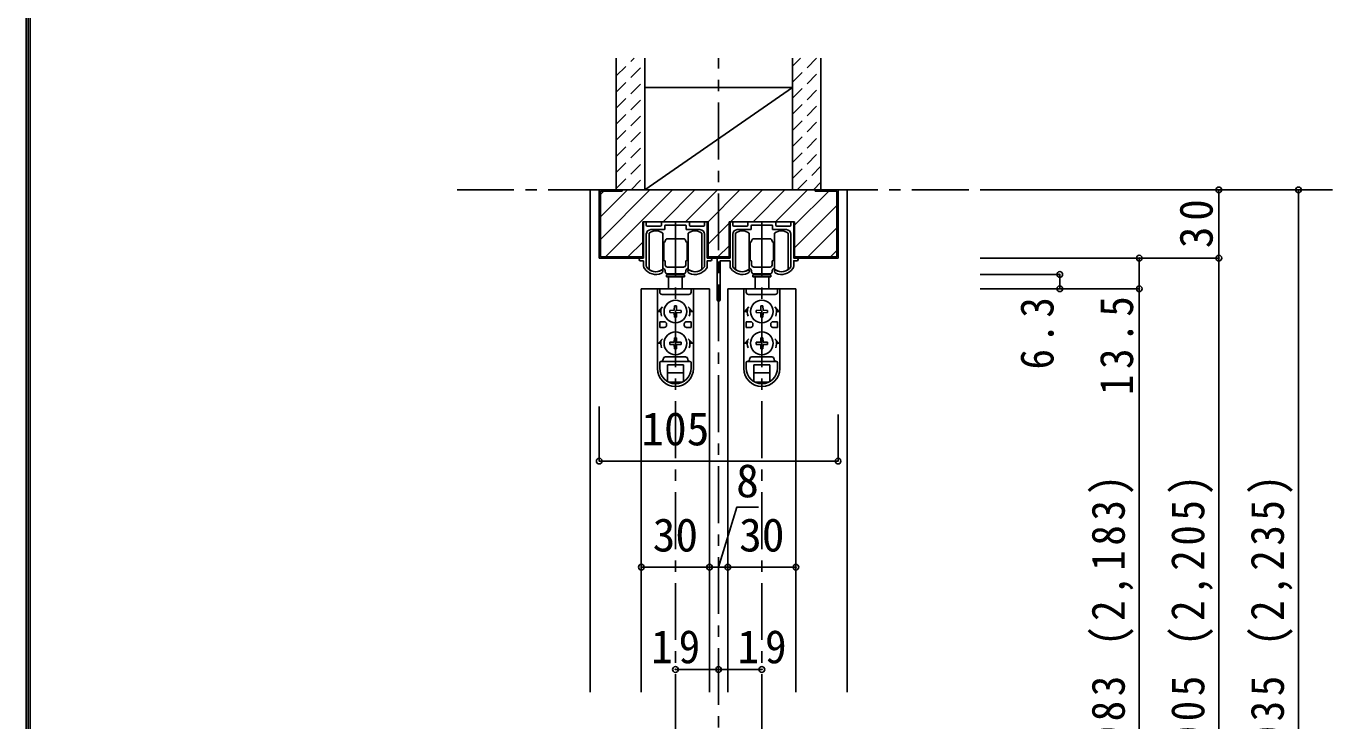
# Model space of a CAD drawing. Units: millimetres, scale not verified. Extents: x -973 to 977, y -718 to 696.
# Drawn here: x -973 to -395, y -259 to 46 of the extents above; entities that cross this region are included whole.
import ezdxf
from ezdxf.enums import TextEntityAlignment as Align

# ---------------------------------------------------------------- set-up
doc = ezdxf.new("R2010")
doc.units = ezdxf.units.MM
doc.header["$LTSCALE"] = 5
doc.header["$PDMODE"] = 32
doc.header["$PDSIZE"] = 2.5
doc.linetypes.add('CHAIN1', pattern=[8, 5, -1, 1, -1])
doc.linetypes.add('DASHED1', pattern=[1.8, 1.2, -0.6])
for name, color, linetype in [('0-1_通り芯', 4, 'CHAIN1'), ('0-2_柱', 3, 'Continuous'), ('0-3_仕上げ', 2, 'Continuous'), ('0-4_枠', 3, 'Continuous'), ('0-6_扉', 6, 'Continuous'), ('0-7_金物', 7, 'Continuous'), ('0-B_寸法', 7, 'Continuous'), ('0-C_ハッチ', 4, 'DASHED1'), ('F-1_枠', 6, 'Continuous')]:
    doc.layers.add(name, color=color, linetype=linetype)
doc.styles.add('ＭＳ ゴシック', font='')
doc.styles.get('ＭＳ ゴシック').set_extended_font_data('MS Gothic')

msp = doc.modelspace()

# ---------------------------------------------------------------- linework, layer by layer
at = {"layer": '0-1_通り芯'}
for p, q in [((-668.877, -492.075), (-668.877, 32.5)), ((-783.877, -25.5), (-394.877, -25.5)), ((-687.877, -463.5), (-687.877, -39.5)), ((-649.877, -463.5), (-649.877, -39.5))]:
    msp.add_line(p, q, dxfattribs=at)
at = {"layer": '0-2_柱'}
for p, q in [((-701.377, 19.5), (-636.377, 19.5)), ((-701.377, -25.5), (-636.377, -25.5))]:
    msp.add_line(p, q, dxfattribs=at)
at = {"layer": '0-2_柱', "color": 7}
msp.add_line((-701.377, -25.5), (-636.377, 19.5), dxfattribs=at)
at = {"layer": '0-3_仕上げ'}
for p, q in [((-713.877, 32.5), (-713.877, -25.5)), ((-701.377, 32.5), (-701.377, -25.5)), ((-636.377, 32.5), (-636.377, -25.5)), ((-623.877, 32.5), (-623.877, -25.5))]:
    msp.add_line(p, q, dxfattribs=at)
at = {"layer": '0-4_枠', "color": 4}
for p, q in [((-725.377, -25.5), (-721.377, -25.5)), ((-725.377, -25.5), (-725.377, -246.5)), ((-612.377, -25.5), (-616.377, -25.5)), ((-612.377, -246.5), (-612.377, -25.5))]:
    msp.add_line(p, q, dxfattribs=at)
at = {"layer": '0-4_枠'}
for p, q in [((-721.377, -55.5), (-721.377, -25.5)), ((-616.377, -25.5), (-721.377, -25.5)), ((-720.877, -55), (-720.877, -26)), ((-711.377, -26), (-720.877, -26)), ((-711.377, -26), (-711.377, -25.5)), ((-626.377, -26), (-626.377, -25.5)), ((-626.377, -26), (-616.877, -26)), ((-616.877, -55), (-616.877, -26)), ((-616.377, -55.5), (-616.377, -25.5)), ((-702.277, -55.5), (-702.277, -39.5)), ((-673.477, -39.5), (-702.277, -39.5)), ((-673.477, -55.5), (-673.477, -39.5)), ((-664.277, -55.5), (-664.277, -39.5)), ((-635.477, -39.5), (-664.277, -39.5)), ((-635.477, -55.5), (-635.477, -39.5)), ((-702.277, -55.5), (-721.377, -55.5)), ((-720.877, -55), (-702.277, -55)), ((-664.277, -55), (-673.477, -55)), ((-664.277, -55.5), (-673.477, -55.5)), ((-616.877, -55), (-635.477, -55)), ((-616.377, -55.5), (-635.477, -55.5))]:
    msp.add_line(p, q, dxfattribs=at)
at = {"layer": '0-6_扉'}
for p, q in [((-672.877, -69), (-702.877, -69)), ((-702.877, -69), (-702.877, -246.5)), ((-672.877, -69), (-672.877, -246.5)), ((-634.877, -69), (-664.877, -69)), ((-664.877, -69), (-664.877, -246.5)), ((-634.877, -69), (-634.877, -246.5))]:
    msp.add_line(p, q, dxfattribs=at)
at = {"layer": '0-7_金物'}
for p, q in [((-701.877, -55.5), (-701.877, -40)), ((-701.377, -39.5), (-701.177, -39.5)), ((-700.677, -40), (-700.677, -41)), ((-694.027, -41), (-694.027, -40)), ((-693.527, -39.5), (-682.227, -39.5)), ((-681.727, -40), (-681.727, -41)), ((-675.077, -41), (-675.077, -40)), ((-674.577, -39.5), (-674.377, -39.5)), ((-663.877, -55.5), (-663.877, -40)), ((-663.377, -39.5), (-663.177, -39.5)), ((-662.677, -40), (-662.677, -41)), ((-656.027, -41), (-656.027, -40)), ((-655.527, -39.5), (-644.227, -39.5)), ((-643.727, -40), (-643.727, -41)), ((-637.077, -41), (-637.077, -40)), ((-636.577, -39.5), (-636.377, -39.5)), ((-700.677, -45), (-700.677, -59.123)), ((-700.177, -41.5), (-694.527, -41.5)), ((-699.477, -60.5), (-699.477, -44.5)), ((-692.827, -43), (-698.677, -43)), ((-693.477, -44.5), (-693.477, -52.5)), ((-692.527, -41.3), (-692.527, -42.7)), ((-683.227, -42.7), (-683.227, -41.3)), ((-677.077, -43), (-682.927, -43)), ((-682.277, -44.5), (-682.277, -52.5)), ((-681.227, -41.5), (-675.577, -41.5)), ((-676.277, -60.5), (-676.277, -44.5)), ((-675.077, -59.123), (-675.077, -45)), ((-662.677, -45), (-662.677, -59.123)), ((-662.177, -41.5), (-656.527, -41.5)), ((-661.477, -60.5), (-661.477, -44.5)), ((-654.827, -43), (-660.677, -43)), ((-655.477, -44.5), (-655.477, -52.5)), ((-654.527, -41.3), (-654.527, -42.7)), ((-645.227, -42.7), (-645.227, -41.3)), ((-639.077, -43), (-644.927, -43)), ((-644.277, -44.5), (-644.277, -52.5)), ((-643.227, -41.5), (-637.577, -41.5)), ((-638.277, -60.5), (-638.277, -44.5)), ((-637.077, -59.123), (-637.077, -45)), ((-693.477, -48.5), (-693.177, -48.5)), ((-693.477, -50), (-692.977, -50)), ((-692.977, -48.7), (-693.177, -48.5)), ((-693.177, -50), (-692.977, -49.8)), ((-692.977, -48.5), (-692.977, -52.5)), ((-692.877, -48.5), (-692.977, -48.5)), ((-691.377, -47), (-687.877, -47)), ((-684.377, -47), (-687.877, -47)), ((-682.877, -48.5), (-682.777, -48.5)), ((-682.777, -48.5), (-682.777, -52.5)), ((-682.777, -48.7), (-682.577, -48.5)), ((-682.577, -50), (-682.777, -49.8)), ((-682.277, -50), (-682.777, -50)), ((-682.277, -48.5), (-682.577, -48.5)), ((-655.477, -48.5), (-655.177, -48.5)), ((-655.477, -50), (-654.977, -50)), ((-654.977, -48.7), (-655.177, -48.5)), ((-655.177, -50), (-654.977, -49.8)), ((-654.977, -48.5), (-654.977, -52.5)), ((-654.877, -48.5), (-654.977, -48.5)), ((-653.377, -47), (-649.877, -47)), ((-646.377, -47), (-649.877, -47)), ((-644.877, -48.5), (-644.777, -48.5)), ((-644.777, -48.5), (-644.777, -52.5)), ((-644.777, -48.7), (-644.577, -48.5)), ((-644.577, -50), (-644.777, -49.8)), ((-644.277, -50), (-644.777, -50)), ((-644.277, -48.5), (-644.577, -48.5)), ((-701.875, -55.5), (-703.275, -55.5)), ((-703.275, -56.7), (-701.875, -56.7)), ((-701.877, -58.966), (-701.877, -56.7)), ((-693.477, -52.5), (-693.477, -60.5)), ((-693.477, -55), (-692.977, -55)), ((-693.477, -56.5), (-693.177, -56.5)), ((-692.977, -55.2), (-693.177, -55)), ((-692.977, -56.3), (-693.177, -56.5)), ((-692.977, -56.5), (-692.977, -52.5)), ((-692.877, -56.5), (-692.977, -56.5)), ((-692.377, -58.5), (-692.377, -57)), ((-683.377, -58.5), (-683.377, -57)), ((-682.877, -56.5), (-682.777, -56.5)), ((-682.777, -56.5), (-682.777, -52.5)), ((-682.777, -55.2), (-682.577, -55)), ((-682.277, -55), (-682.777, -55)), ((-682.777, -56.3), (-682.577, -56.5)), ((-682.277, -56.5), (-682.577, -56.5)), ((-682.277, -52.5), (-682.277, -60.5)), ((-669.477, -73.9), (-669.477, -55.7)), ((-669.277, -55.5), (-663.877, -55.5)), ((-668.277, -56.9), (-668.277, -73.9)), ((-663.877, -56.7), (-668.077, -56.7)), ((-663.877, -58.966), (-663.877, -56.7)), ((-655.477, -52.5), (-655.477, -60.5)), ((-655.477, -55), (-654.977, -55)), ((-655.477, -56.5), (-655.177, -56.5)), ((-654.977, -55.2), (-655.177, -55)), ((-654.977, -56.3), (-655.177, -56.5)), ((-654.977, -56.5), (-654.977, -52.5)), ((-654.877, -56.5), (-654.977, -56.5)), ((-654.377, -58.5), (-654.377, -57)), ((-645.377, -58.5), (-645.377, -57)), ((-644.877, -56.5), (-644.777, -56.5)), ((-644.777, -56.5), (-644.777, -52.5)), ((-644.777, -55.2), (-644.577, -55)), ((-644.277, -55), (-644.777, -55)), ((-644.777, -56.3), (-644.577, -56.5)), ((-644.277, -56.5), (-644.577, -56.5)), ((-644.277, -52.5), (-644.277, -60.5)), ((-693.377, -61), (-693.377, -61.257)), ((-691.877, -62.8), (-691.877, -63.8)), ((-683.877, -62.8), (-691.877, -62.8)), ((-691.377, -59.5), (-687.877, -59.5)), ((-687.877, -62.5), (-691.377, -62.5)), ((-690.877, -62.5), (-690.877, -62.8)), ((-684.377, -59.5), (-687.877, -59.5)), ((-687.877, -62.5), (-684.377, -62.5)), ((-684.877, -62.5), (-684.877, -62.8)), ((-683.877, -62.8), (-683.877, -63.8)), ((-682.377, -61.257), (-682.377, -61)), ((-655.377, -61), (-655.377, -61.257)), ((-653.877, -62.8), (-653.877, -63.8)), ((-645.877, -62.8), (-653.877, -62.8)), ((-653.377, -59.5), (-649.877, -59.5)), ((-649.877, -62.5), (-653.377, -62.5)), ((-652.877, -62.5), (-652.877, -62.8)), ((-646.377, -59.5), (-649.877, -59.5)), ((-649.877, -62.5), (-646.377, -62.5)), ((-646.877, -62.5), (-646.877, -62.8)), ((-645.877, -62.8), (-645.877, -63.8)), ((-644.377, -61.257), (-644.377, -61)), ((-695.776, -69), (-695.776, -103.9)), ((-695.734, -69), (-679.934, -69)), ((-694.776, -69), (-694.776, -70.5)), ((-691.877, -63.8), (-683.877, -63.8)), ((-690.877, -69), (-690.877, -63.8)), ((-684.877, -63.8), (-684.877, -69)), ((-680.976, -69), (-680.976, -70.5)), ((-679.976, -69), (-679.976, -103.9)), ((-657.776, -69), (-657.776, -103.9)), ((-657.734, -69), (-641.934, -69)), ((-656.776, -69), (-656.776, -70.5)), ((-653.877, -63.8), (-645.877, -63.8)), ((-652.877, -69), (-652.877, -63.8)), ((-646.877, -63.8), (-646.877, -69)), ((-642.976, -69), (-642.976, -70.5)), ((-641.976, -69), (-641.976, -103.9)), ((-693.776, -71.5), (-681.976, -71.5)), ((-655.776, -71.5), (-643.976, -71.5)), ((-693.533, -77), (-695.376, -79)), ((-694.276, -79), (-695.376, -79)), ((-688.396, -78.48), (-690.326, -78.514)), ((-690.326, -78.514), (-690.326, -79.486)), ((-688.396, -79.52), (-690.326, -79.486)), ((-688.396, -78.48), (-688.362, -76.55)), ((-688.396, -79.52), (-688.362, -81.45)), ((-687.39, -76.55), (-688.362, -76.55)), ((-687.356, -78.48), (-687.39, -76.55)), ((-687.356, -79.52), (-687.39, -81.45)), ((-687.356, -78.48), (-685.426, -78.514)), ((-687.356, -79.52), (-685.426, -79.486)), ((-685.426, -79.486), (-685.426, -78.514)), ((-682.219, -77), (-680.376, -79)), ((-681.476, -79), (-680.376, -79)), ((-655.533, -77), (-657.376, -79)), ((-656.276, -79), (-657.376, -79)), ((-650.396, -78.48), (-652.326, -78.514)), ((-652.326, -78.514), (-652.326, -79.486)), ((-650.396, -79.52), (-652.326, -79.486)), ((-650.396, -78.48), (-650.362, -76.55)), ((-650.396, -79.52), (-650.362, -81.45)), ((-649.39, -76.55), (-650.362, -76.55)), ((-649.356, -78.48), (-649.39, -76.55)), ((-649.356, -79.52), (-649.39, -81.45)), ((-649.356, -78.48), (-647.426, -78.514)), ((-649.356, -79.52), (-647.426, -79.486)), ((-647.426, -79.486), (-647.426, -78.514)), ((-644.219, -77), (-642.376, -79)), ((-643.476, -79), (-642.376, -79)), ((-694.776, -83.5), (-694.776, -86)), ((-692.776, -83.5), (-694.776, -83.5)), ((-692.776, -86), (-694.776, -86)), ((-691.776, -84.5), (-691.776, -85)), ((-688.362, -81.45), (-687.39, -81.45)), ((-683.976, -84.5), (-683.976, -85)), ((-682.976, -83.5), (-680.976, -83.5)), ((-682.976, -86), (-680.976, -86)), ((-680.976, -83.5), (-680.976, -86)), ((-656.776, -83.5), (-656.776, -86)), ((-654.776, -83.5), (-656.776, -83.5)), ((-654.776, -86), (-656.776, -86)), ((-653.776, -84.5), (-653.776, -85)), ((-650.362, -81.45), (-649.39, -81.45)), ((-645.976, -84.5), (-645.976, -85)), ((-644.976, -83.5), (-642.976, -83.5)), ((-644.976, -86), (-642.976, -86)), ((-642.976, -83.5), (-642.976, -86)), ((-693.533, -91), (-695.376, -93)), ((-688.396, -92.48), (-690.326, -92.514)), ((-690.326, -92.514), (-690.326, -93.486)), ((-688.396, -92.48), (-688.362, -90.55)), ((-687.39, -90.55), (-688.362, -90.55)), ((-687.356, -92.48), (-687.39, -90.55)), ((-687.356, -92.48), (-685.426, -92.514)), ((-685.426, -93.486), (-685.426, -92.514)), ((-682.219, -91), (-680.376, -93)), ((-655.533, -91), (-657.376, -93)), ((-650.396, -92.48), (-652.326, -92.514)), ((-652.326, -92.514), (-652.326, -93.486)), ((-650.396, -92.48), (-650.362, -90.55)), ((-649.39, -90.55), (-650.362, -90.55)), ((-649.356, -92.48), (-649.39, -90.55)), ((-649.356, -92.48), (-647.426, -92.514)), ((-647.426, -93.486), (-647.426, -92.514)), ((-644.219, -91), (-642.376, -93)), ((-694.276, -93), (-695.376, -93)), ((-688.396, -93.52), (-690.326, -93.486)), ((-688.396, -93.52), (-688.362, -95.45)), ((-688.362, -95.45), (-687.39, -95.45)), ((-687.356, -93.52), (-687.39, -95.45)), ((-687.356, -93.52), (-685.426, -93.486)), ((-681.476, -93), (-680.376, -93)), ((-656.276, -93), (-657.376, -93)), ((-650.396, -93.52), (-652.326, -93.486)), ((-650.396, -93.52), (-650.362, -95.45)), ((-650.362, -95.45), (-649.39, -95.45)), ((-649.356, -93.52), (-649.39, -95.45)), ((-649.356, -93.52), (-647.426, -93.486)), ((-643.476, -93), (-642.376, -93)), ((-694.776, -103.9), (-694.776, -101.5)), ((-694.276, -101), (-681.476, -101)), ((-692.276, -99), (-683.476, -99)), ((-691.376, -102.5), (-684.376, -102.5)), ((-691.376, -109.846), (-691.376, -102.5)), ((-684.376, -109.846), (-684.376, -102.5)), ((-680.976, -103.9), (-680.976, -101.5)), ((-656.776, -103.9), (-656.776, -101.5)), ((-656.276, -101), (-643.476, -101)), ((-654.276, -99), (-645.476, -99)), ((-653.376, -102.5), (-646.376, -102.5)), ((-653.376, -109.846), (-653.376, -102.5)), ((-646.376, -109.846), (-646.376, -102.5)), ((-642.976, -103.9), (-642.976, -101.5)), ((-691.376, -106), (-684.376, -106)), ((-653.376, -106), (-646.376, -106)), ((-690.904, -110.1), (-684.848, -110.1)), ((-652.904, -110.1), (-646.848, -110.1))]:
    msp.add_line(p, q, dxfattribs=at)
for points in [[(-673.877, -40), (-673.877, -55.5), (-672.477, -55.5)], [(-635.877, -40), (-635.877, -55.5), (-634.477, -55.5)], [(-683.527, -41), (-687.577, -41), (-687.877, -40.7), (-688.177, -41), (-692.227, -41)], [(-645.527, -41), (-649.577, -41), (-649.877, -40.7), (-650.177, -41), (-654.227, -41)], [(-672.477, -56.7), (-673.877, -56.7), (-673.877, -58.966)], [(-634.477, -56.7), (-635.877, -56.7), (-635.877, -58.966)]]:
    msp.add_lwpolyline(points, dxfattribs=at)
for centre in [(-687.876, -79), (-649.876, -79), (-687.876, -93), (-649.876, -93)]:
    msp.add_circle(centre, 5, dxfattribs=at)
for centre, radius, start, end in [((-701.377, -40), 0.5, 90, 180), ((-701.177, -40), 0.5, 360, 90), ((-693.527, -40), 0.5, 90, 180), ((-682.227, -40), 0.5, 0, 90), ((-674.577, -40), 0.5, 90, 180), ((-674.377, -40), 0.5, 0, 90), ((-663.377, -40), 0.5, 90, 180), ((-663.177, -40), 0.5, 360, 90), ((-655.527, -40), 0.5, 90, 180), ((-644.227, -40), 0.5, 0, 90), ((-636.577, -40), 0.5, 90, 180), ((-636.377, -40), 0.5, 0, 90), ((-700.177, -41), 0.5, 180, 270), ((-698.677, -45), 2, 90, 180), ((-696.477, -48.5), 5, 53.1301, 126.8699), ((-694.527, -41), 0.5, 270, 0), ((-692.827, -42.7), 0.3, 270, 360), ((-692.227, -41.3), 0.3, 90, 180), ((-683.527, -41.3), 0.3, 0, 90), ((-682.927, -42.7), 0.3, 180, 270), ((-679.277, -48.5), 5, 53.1301, 126.8699), ((-681.227, -41), 0.5, 180, 270), ((-677.077, -45), 2, 0, 90), ((-675.577, -41), 0.5, 270, 360), ((-662.177, -41), 0.5, 180, 270), ((-660.677, -45), 2, 90, 180), ((-658.477, -48.5), 5, 53.1301, 126.8699), ((-656.527, -41), 0.5, 270, 0), ((-654.827, -42.7), 0.3, 270, 360), ((-654.227, -41.3), 0.3, 90, 180), ((-645.527, -41.3), 0.3, 0, 90), ((-644.927, -42.7), 0.3, 180, 270), ((-641.277, -48.5), 5, 53.1301, 126.8699), ((-643.227, -41), 0.5, 180, 270), ((-639.077, -45), 2, 0, 90), ((-637.577, -41), 0.5, 270, 360), ((-692.877, -48), 0.5, 270, 0), ((-691.377, -48), 1, 90, 180), ((-684.377, -48), 1, 0, 90), ((-682.877, -48), 0.5, 180, 270), ((-654.877, -48), 0.5, 270, 0), ((-653.377, -48), 1, 90, 180), ((-646.377, -48), 1, 0, 90), ((-644.877, -48), 0.5, 180, 270), ((-703.275, -56.1), 0.6, 90, 270), ((-692.877, -57), 0.5, 0, 90), ((-682.877, -57), 0.5, 90, 180), ((-672.477, -56.1), 0.6, 270, 90), ((-669.277, -55.7), 0.2, 90, 180), ((-668.077, -56.9), 0.2, 90, 180), ((-654.877, -57), 0.5, 0, 90), ((-644.877, -57), 0.5, 90, 180), ((-634.477, -56.1), 0.6, 270, 90), ((-699.877, -58.966), 2, 180, 215.95057), ((-696.477, -56.5), 6.2, 215.95057, 293.81884), ((-700.377, -59.123), 0.3, 180, 213.92311), ((-696.477, -56.5), 5, 213.92311, 301.89079), ((-696.477, -56.5), 5, 233.1301, 306.8699), ((-694.377, -61.257), 1, 293.81884, 0), ((-693.677, -61), 0.3, 360, 121.89079), ((-694.377, -61.5), 2, 0, 63.25632), ((-691.377, -58.5), 1, 180, 270), ((-691.377, -61.5), 1, 180, 270), ((-684.377, -58.5), 1, 270, 0), ((-684.377, -61.5), 1, 270, 0), ((-681.377, -61.5), 2, 116.74368, 180), ((-682.077, -61), 0.3, 58.10921, 180), ((-681.377, -61.257), 1, 180, 246.18116), ((-679.277, -56.5), 5, 233.1301, 306.8699), ((-679.277, -56.5), 5, 238.10921, 326.07689), ((-679.277, -56.5), 6.2, 246.18116, 324.04943), ((-675.377, -59.123), 0.3, 326.07689, 360), ((-675.877, -58.966), 2, 324.04943, 360), ((-661.877, -58.966), 2, 180, 215.95057), ((-658.477, -56.5), 6.2, 215.95057, 293.81884), ((-662.377, -59.123), 0.3, 180, 213.92311), ((-658.477, -56.5), 5, 213.92311, 301.89079), ((-658.477, -56.5), 5, 233.1301, 306.8699), ((-656.377, -61.257), 1, 293.81884, 0), ((-655.677, -61), 0.3, 360, 121.89079), ((-656.377, -61.5), 2, 0, 63.25632), ((-653.377, -58.5), 1, 180, 270), ((-653.377, -61.5), 1, 180, 270), ((-646.377, -58.5), 1, 270, 0), ((-646.377, -61.5), 1, 270, 0), ((-643.377, -61.5), 2, 116.74368, 180), ((-644.077, -61), 0.3, 58.10921, 180), ((-643.377, -61.257), 1, 180, 246.18116), ((-641.277, -56.5), 5, 233.1301, 306.8699), ((-641.277, -56.5), 5, 238.10921, 326.07689), ((-641.277, -56.5), 6.2, 246.18116, 324.04943), ((-637.377, -59.123), 0.3, 326.07689, 360), ((-637.877, -58.966), 2, 324.04943, 360), ((-693.776, -70.5), 1, 180, 270), ((-681.976, -70.5), 1, 270, 0), ((-668.877, -73.9), 0.6, 180, 0), ((-655.776, -70.5), 1, 180, 270), ((-643.976, -70.5), 1, 270, 0), ((-687.876, -79), 6.4, 167.82427, 198.20996), ((-687.876, -79), 6.4, 341.79004, 12.17573), ((-649.876, -79), 6.4, 167.82427, 198.20996), ((-649.876, -79), 6.4, 341.79004, 12.17573), ((-692.776, -84.5), 1, 0, 90), ((-692.776, -85), 1, 270, 0), ((-682.976, -84.5), 1, 90, 180), ((-682.976, -85), 1, 180, 270), ((-654.776, -84.5), 1, 0, 90), ((-654.776, -85), 1, 270, 0), ((-644.976, -84.5), 1, 90, 180), ((-644.976, -85), 1, 180, 270), ((-687.876, -93), 6.4, 167.82427, 198.20996), ((-687.876, -93), 6.4, 341.79004, 12.17573), ((-649.876, -93), 6.4, 167.82427, 198.20996), ((-649.876, -93), 6.4, 341.79004, 12.17573), ((-687.876, -104.1), 7.9, 180, 0), ((-694.276, -101.5), 0.5, 90, 180), ((-687.876, -103.9), 6.9, 180, 0), ((-694.276, -100), 1, 270, 0), ((-692.276, -100), 1, 90, 180), ((-683.476, -100), 1, 0, 90), ((-681.476, -100), 1, 180, 270), ((-681.476, -101.5), 0.5, 0, 90), ((-649.876, -104.1), 7.9, 180, 0), ((-656.276, -101.5), 0.5, 90, 180), ((-649.876, -103.9), 6.9, 180, 0), ((-656.276, -100), 1, 270, 0), ((-654.276, -100), 1, 90, 180), ((-645.476, -100), 1, 0, 90), ((-643.476, -100), 1, 180, 270), ((-643.476, -101.5), 0.5, 0, 90)]:
    msp.add_arc(centre, radius, start, end, dxfattribs=at)
at = {"layer": '0-B_寸法', "color": 4}
for p, q in [((-413.877, -25.5), (-553.877, -25.5)), ((-448.877, -25.5), (-448.877, -55.5)), ((-413.877, -463.5), (-413.877, -25.5)), ((-448.877, -55.5), (-553.877, -55.5)), ((-483.877, -55.5), (-483.877, -69)), ((-448.877, -460.5), (-448.877, -55.5)), ((-518.877, -62.7), (-553.877, -62.7)), ((-518.877, -62.7), (-518.877, -69)), ((-483.877, -69), (-553.877, -69)), ((-721.377, -144.804), (-721.377, -120.746)), ((-616.377, -144.804), (-616.377, -124.246)), ((-721.377, -144.804), (-616.377, -144.804)), ((-702.877, -191.5), (-634.877, -191.5)), ((-687.877, -236.5), (-668.877, -236.5)), ((-668.877, -236.5), (-649.877, -236.5))]:
    msp.add_line(p, q, dxfattribs=at)
for points in [[(-483.877, -69), (-483.877, -455), (-553.877, -455)], [(-668.877, -191.5), (-660.916, -165.148), (-651.414, -165.148)]]:
    msp.add_lwpolyline(points, dxfattribs=at)
at = {"layer": '0-B_寸法'}
for p in [(-448.877, -25.5), (-413.877, -25.5), (-483.877, -55.5), (-448.877, -55.5), (-518.877, -62.7), (-518.877, -69), (-483.877, -69), (-721.377, -144.804), (-616.377, -144.804), (-702.877, -191.5), (-672.877, -191.5), (-664.877, -191.5), (-634.877, -191.5), (-687.877, -236.5), (-668.877, -236.5), (-649.877, -236.5)]:
    msp.add_point(p, dxfattribs=at)
at = {"layer": '0-C_ハッチ'}
for p, q in [((-713.877, 24.605), (-705.982, 32.5)), ((-713.877, 17.534), (-701.377, 30.034)), ((-636.377, 28.968), (-632.845, 32.5)), ((-636.377, 21.897), (-625.774, 32.5)), ((-636.377, 14.826), (-623.877, 27.326)), ((-713.877, 10.463), (-701.377, 22.963)), ((-636.377, 7.754), (-623.877, 20.254)), ((-713.877, 3.392), (-701.377, 15.892)), ((-636.377, 0.683), (-623.877, 13.183)), ((-713.877, -3.679), (-701.377, 8.821)), ((-636.377, -6.388), (-623.877, 6.112)), ((-713.877, -10.751), (-701.377, 1.749)), ((-713.877, -17.822), (-701.377, -5.322)), ((-636.377, -13.459), (-623.877, -0.959)), ((-636.377, -20.53), (-623.877, -8.03)), ((-713.877, -24.893), (-701.377, -12.393)), ((-634.276, -25.5), (-623.877, -15.101)), ((-707.413, -25.5), (-701.377, -19.464)), ((-627.205, -25.5), (-623.877, -22.172))]:
    msp.add_line(p, q, dxfattribs=at)
at = {"layer": '0-C_ハッチ', "linetype": 'Continuous'}
for p, q in [((-720.877, -47.271), (-699.106, -25.5)), ((-720.877, -37.372), (-709.005, -25.5)), ((-720.877, -27.472), (-719.405, -26)), ((-718.706, -55), (-689.206, -25.5)), ((-693.307, -39.5), (-679.307, -25.5)), ((-683.407, -39.5), (-669.407, -25.5)), ((-673.508, -39.5), (-659.508, -25.5)), ((-663.608, -39.5), (-649.608, -25.5)), ((-653.709, -39.5), (-639.709, -25.5)), ((-643.809, -39.5), (-629.809, -25.5)), ((-635.477, -41.067), (-620.41, -26)), ((-635.477, -50.967), (-616.877, -32.367)), ((-673.477, -49.369), (-664.277, -40.169)), ((-616.877, -42.266), (-629.611, -55)), ((-702.277, -48.47), (-708.807, -55)), ((-669.209, -55), (-664.277, -50.068)), ((-619.711, -55), (-616.877, -52.166))]:
    msp.add_line(p, q, dxfattribs=at)
at = {"layer": 'F-1_枠'}
for p, q in [((-973.347, 695.833), (-973.347, -700.833)), ((-972.514, 695.833), (-972.514, -700.833)), ((-971.68, 695.833), (-971.68, -700.833))]:
    msp.add_line(p, q, dxfattribs=at)

# ---------------------------------------------------------------- texts
at = {"layer": '0-B_寸法', "style": 'ＭＳ ゴシック'}
for s, p in [('105', (-702.877, -142.304)), ('8', (-661.165, -165.148)), ('30', (-697.877, -189)), ('30', (-659.877, -189))]:
    msp.add_text(s, height=14.66, dxfattribs=at).set_placement(p, align=Align.BOTTOM_LEFT)
at = {"layer": '0-B_寸法', "char_height": 14.66, "attachment_point": 7, "rotation": 90, "style": 'ＭＳ ゴシック'}
for s, insert in [('\\T1.27;\\W0.95;30', (-451.377, -51.125)), ('\\T1.27;\\W0.9;6.3', (-521.377, -104.5)), ('\\T1.28;\\W0.9;13.5', (-486.377, -115.75)), ('\\T1.23;\\W0.9;ＤＨ＝1,983\\~(2,183)', (-486.377, -358.809)), ('\\T1.23;\\W0.9;枠内＝2,005\\~(2,205)', (-451.377, -358.809)), ('\\T1.23;\\W0.9;枠外＝2,035\\~(2,235)', (-416.377, -358.809))]:
    msp.add_mtext(s, dxfattribs=dict(at, insert=insert))
at = {"layer": '0-B_寸法', "char_height": 14.66, "attachment_point": 7, "style": 'ＭＳ ゴシック'}
for insert in [(-698.502, -234), (-660.502, -234)]:
    msp.add_mtext('\\T1.27;\\W0.95;19', dxfattribs=dict(at, insert=insert))

doc.saveas('drawing.dxf')
